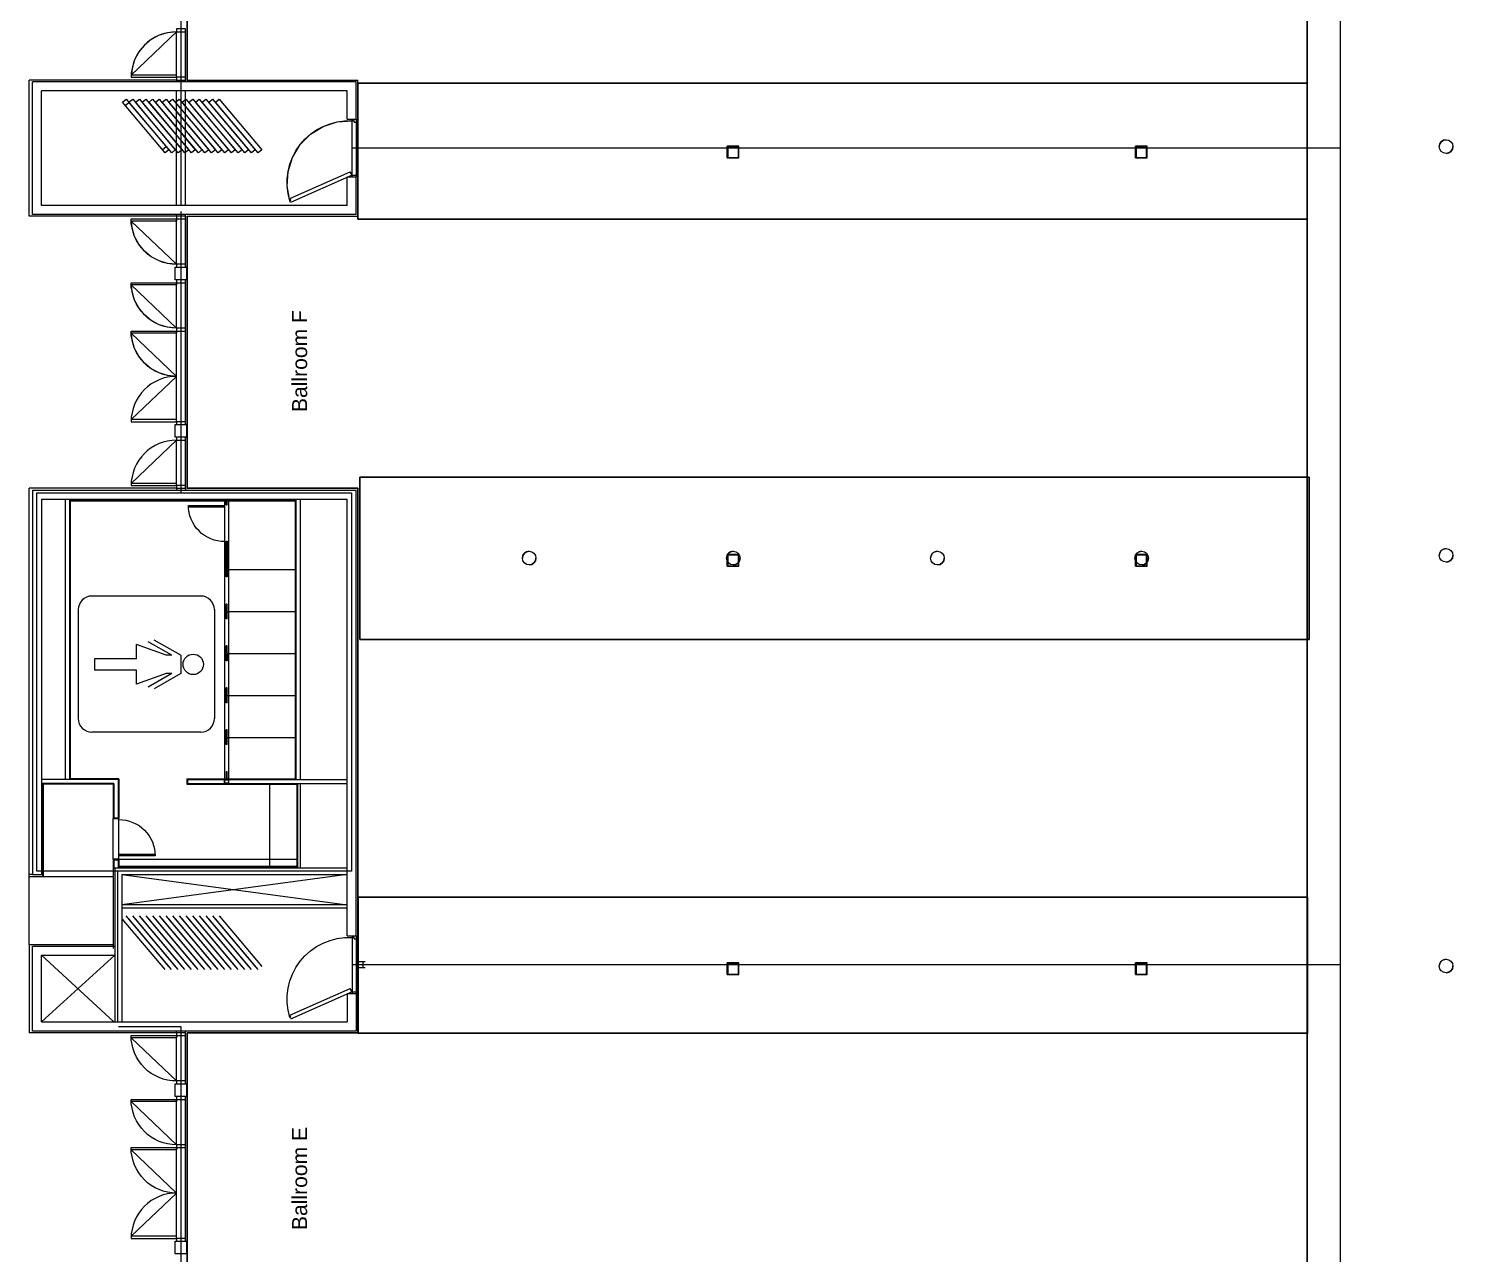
# Model space of a CAD drawing. Header units: inches. Extents: x -3410 to 5259, y -1080 to 3208.
# Drawn here: x -1697 to -418, y 446 to 1526 of the extents above; entities that cross this region are included whole.
import ezdxf

# ---------------------------------------------------------------- set-up
doc = ezdxf.new("R2010")
doc.units = ezdxf.units.IN
doc.header["$LTSCALE"] = 48
doc.header["$MEASUREMENT"] = 0
for name, color, linetype, lineweight in [('Venue-Airwall Closed', 7, 'Continuous', 5), ('Venue-Ceiling-Main', 7, 'Continuous', 5), ('Venue-Floor Pockets', 7, 'Continuous', 5), ('Venue-Rigging Points', 7, 'Continuous', 5), ('Venue-Text-Facility', 7, 'Continuous', 5), ('Venue-Text-Room ID', 5, 'Continuous', 5), ('Venue-Walls and Doors', 7, 'Continuous', 5)]:
    doc.layers.add(name, color=color, linetype=linetype, lineweight=lineweight)
doc.styles.add('Arial', font='Arial')

# ---------------------------------------------------------------- blocks, each defined once
blk = doc.blocks.new('Group-1')
at = {"layer": 'Venue-Floor Pockets', "color": 7, "linetype": 'Continuous', "lineweight": 15, "transparency": 33554687}
for points in [[(5.15, 5.15, 0), (-5.15, 5.15, 0), (-5.15, -5.15, 0), (5.15, -5.15, 0), (5.15, 5.15, 0)], [(-5.15, -5.15, 0), (-5.15, 5.15, 0)], [(4.65, 4.65, 0), (-4.65, 4.65, 0), (-4.65, -4.65, 0), (4.65, -4.65, 0), (4.65, 4.65, 0)]]:
    blk.add_polyline3d(points, dxfattribs=at)
blk = doc.blocks.new('FLRBOX')
at = {"layer": 'Venue-Floor Pockets', "color": 7, "transparency": 33554687}
blk.add_blockref('Group-1', (0, 0), dxfattribs=at)
blk = doc.blocks.new('Group-2-1')
at = {"layer": 'Venue-Walls and Doors', "transparency": 33554687}
for points in [[(-1567.2, 1219.5, 0), (-1571.1, 1219.3, 0), (-1575, 1218.7, 0), (-1578.8, 1217.8, 0), (-1582.5, 1216.5, 0), (-1586, 1214.8, 0), (-1589.4, 1212.8, 0), (-1592.6, 1210.4, 0), (-1595.5, 1207.8, 0), (-1598.1, 1204.9, 0), (-1600.4, 1201.7, 0), (-1602.5, 1198.4, 0), (-1604.1, 1194.8, 0), (-1605.5, 1191.1, 0), (-1606.4, 1187.3, 0), (-1607, 1183.4, 0), (-1607.2, 1179.5, 0), (-1567.2, 1179.5, 0), (-1567.2, 1181.4, 0), (-1607.2, 1181.4, 0), (-1567.2, 1219.5, 0)], [(-1567.2, 1163.3, 0), (-1571.1, 1163.1, 0), (-1575, 1162.5, 0), (-1578.8, 1161.5, 0), (-1582.5, 1160.2, 0), (-1586, 1158.5, 0), (-1589.4, 1156.5, 0), (-1592.6, 1154.2, 0), (-1595.5, 1151.5, 0), (-1598.1, 1148.6, 0), (-1600.4, 1145.5, 0), (-1602.5, 1142.1, 0), (-1604.1, 1138.6, 0), (-1605.5, 1134.9, 0), (-1606.4, 1131, 0), (-1607, 1127.2, 0), (-1607.2, 1123.3, 0), (-1567.2, 1123.3, 0), (-1567.2, 1125.2, 0), (-1607.2, 1125.2, 0), (-1567.2, 1163.3, 0)]]:
    blk.add_polyline3d(points, dxfattribs=at)
blk = doc.blocks.new('WOMEN')
at = {"layer": 'Venue-Text-Room ID'}
for p, q in [((-43.2359, 68.6324), (52.7641, 68.6324)), ((-55.2358, 56.6324), (-55.2358, -39.3676)), ((64.7641, 56.6324), (64.7641, -39.3676)), ((-2.9999, 39), (-16.4641, 15.6794)), ((-3, 38.9999), (13, 38.9999)), ((12.9999, 39), (26.4641, 15.6794)), ((-3, 30.9999), (-15, 10.2153)), ((-3, 26.101), (-12.5, 0)), ((-3, 31), (-3, 26.101)), ((13, 31), (13, 26.101)), ((13, 30.9999), (25, 10.2153)), ((13, 26.101), (22.5, 0)), ((0.0001, 0), (-12.4999, 0)), ((0, 0), (0, -37)), ((9.9999, 0.0001), (9.9999, -36.9999)), ((22.4999, 0), (9.9999, 0)), ((-0.0001, -36.9999), (9.9999, -36.9999)), ((-43.2359, -51.3675), (52.7641, -51.3675))]:
    blk.add_line(p, q, dxfattribs=at)
blk.add_circle((4.9999, 49.9999), 9, dxfattribs=at)
for centre, start, end in [((-43.2358, 56.6324), 90, 180), ((52.7641, 56.6324), 0, 90), ((-43.2358, -39.3675), 180, 270), ((52.7641, -39.3675), 270, 0)]:
    blk.add_arc(centre, 12, start, end, dxfattribs=at)
blk = doc.blocks.new('High rig points')
at = {"layer": 'Venue-Rigging Points', "color": 7, "linetype": 'Continuous', "lineweight": 5, "transparency": 33554687}
blk.add_circle((0, 0), 6, dxfattribs=at)
for start, end in [(0, 90), (180, 270)]:
    blk.add_arc((0, 0), 6, start, end, dxfattribs=at)
blk = doc.blocks.new('Low Hang point')
at = {"layer": 'Venue-Rigging Points', "color": 7, "linetype": 'Continuous', "lineweight": 5, "transparency": 33554687}
blk.add_circle((0, 0), 6, dxfattribs=at)
for start, end in [(0, 90), (180, 270)]:
    blk.add_arc((0, 0), 6, start, end, dxfattribs=at)

msp = doc.modelspace()

# ---------------------------------------------------------------- linework, layer by layer
at = {"layer": 'Venue-Airwall Closed', "color": 7, "linetype": 'Continuous', "lineweight": 5, "transparency": 33554687}
for p, q in [((-540.7, -4.8), (-540.7, 2124.4)), ((-1412.4, 1421.1), (-540.7, 1421.1)), ((-1412.2, 701), (-540.7, 701))]:
    msp.add_line(p, q, dxfattribs=at)
at = {"layer": 'Venue-Airwall Closed', "color": 7, "linetype": 'Continuous', "lineweight": 15, "transparency": 33554687}
for points in [[(-1614.9, 1461.2, 0), (-1611.6, 1463.9, 0)], [(-1577.3, 1416.6, 0), (-1614.9, 1461.2, 0)], [(-1612.5, 1458.4, 0), (-1609.2, 1461.1, 0)], [(-1611.6, 1463.9, 0), (-1574, 1419.3, 0)], [(-1609.1, 1461.2, 0), (-1605.8, 1463.9, 0)], [(-1571.4, 1416.6, 0), (-1609.1, 1461.2, 0)], [(-1605.8, 1463.9, 0), (-1568.2, 1419.3, 0)], [(-1603.2, 1461.2, 0), (-1599.9, 1463.9, 0)], [(-1565.6, 1416.6, 0), (-1603.2, 1461.2, 0)], [(-1599.9, 1463.9, 0), (-1562.3, 1419.3, 0)], [(-1597.3, 1461.2, 0), (-1594.1, 1463.9, 0)], [(-1559.7, 1416.6, 0), (-1597.3, 1461.2, 0)], [(-1594.1, 1463.9, 0), (-1556.4, 1419.3, 0)], [(-1591.4, 1461.2, 0), (-1588.2, 1463.9, 0)], [(-1553.8, 1416.6, 0), (-1591.4, 1461.2, 0)], [(-1588.2, 1463.9, 0), (-1550.6, 1419.3, 0)], [(-1585.6, 1461.2, 0), (-1582.3, 1463.9, 0)], [(-1547.9, 1416.6, 0), (-1585.6, 1461.2, 0)], [(-1582.3, 1463.9, 0), (-1544.7, 1419.3, 0)], [(-1579.7, 1461.2, 0), (-1576.4, 1463.9, 0)], [(-1542.1, 1416.6, 0), (-1579.7, 1461.2, 0)], [(-1576.4, 1463.9, 0), (-1538.8, 1419.3, 0)], [(-1573.8, 1461.2, 0), (-1570.6, 1463.9, 0)], [(-1536.2, 1416.6, 0), (-1573.8, 1461.2, 0)], [(-1570.6, 1463.9, 0), (-1532.9, 1419.3, 0)], [(-1567.9, 1461.2, 0), (-1564.7, 1463.9, 0)], [(-1530.3, 1416.6, 0), (-1567.9, 1461.2, 0)], [(-1564.7, 1463.9, 0), (-1527.1, 1419.3, 0)], [(-1562.1, 1461.2, 0), (-1558.8, 1463.9, 0)], [(-1524.4, 1416.6, 0), (-1562.1, 1461.2, 0)], [(-1558.8, 1463.9, 0), (-1521.2, 1419.3, 0)], [(-1556.2, 1461.2, 0), (-1552.9, 1463.9, 0)], [(-1518.6, 1416.6, 0), (-1556.2, 1461.2, 0)], [(-1552.9, 1463.9, 0), (-1515.3, 1419.3, 0)], [(-1550.3, 1461.2, 0), (-1547.1, 1463.9, 0)], [(-1512.7, 1416.6, 0), (-1550.3, 1461.2, 0)], [(-1547.1, 1463.9, 0), (-1509.4, 1419.3, 0)], [(-1544.4, 1461.2, 0), (-1541.2, 1463.9, 0)], [(-1506.8, 1416.6, 0), (-1544.4, 1461.2, 0)], [(-1541.2, 1463.9, 0), (-1503.6, 1419.3, 0)], [(-1538.6, 1461.2, 0), (-1535.3, 1463.9, 0)], [(-1500.9, 1416.6, 0), (-1538.6, 1461.2, 0)], [(-1535.3, 1463.9, 0), (-1497.7, 1419.3, 0)], [(-1532.7, 1461.2, 0), (-1529.4, 1463.9, 0)], [(-1495.1, 1416.6, 0), (-1532.7, 1461.2, 0)], [(-1529.4, 1463.9, 0), (-1491.8, 1419.3, 0)], [(-1579.6, 1419.4, 0), (-1576.4, 1422.1, 0)], [(-1574, 1419.3, 0), (-1577.3, 1416.6, 0)], [(-1568.2, 1419.3, 0), (-1571.4, 1416.6, 0)], [(-1562.3, 1419.3, 0), (-1565.6, 1416.6, 0)], [(-1556.4, 1419.3, 0), (-1559.7, 1416.6, 0)], [(-1550.6, 1419.3, 0), (-1553.8, 1416.6, 0)], [(-1544.7, 1419.3, 0), (-1547.9, 1416.6, 0)], [(-1538.8, 1419.3, 0), (-1542.1, 1416.6, 0)], [(-1532.9, 1419.3, 0), (-1536.2, 1416.6, 0)], [(-1527.1, 1419.3, 0), (-1530.3, 1416.6, 0)], [(-1521.2, 1419.3, 0), (-1524.4, 1416.6, 0)], [(-1515.3, 1419.3, 0), (-1518.6, 1416.6, 0)], [(-1509.4, 1419.3, 0), (-1512.7, 1416.6, 0)], [(-1503.6, 1419.3, 0), (-1506.8, 1416.6, 0)], [(-1497.7, 1419.3, 0), (-1500.9, 1416.6, 0)], [(-1491.8, 1419.3, 0), (-1495.1, 1416.6, 0)], [(-1611.7, 743.9, 0), (-1574.1, 699.3, 0)], [(-1605.9, 743.9, 0), (-1568.3, 699.3, 0)], [(-1600, 743.9, 0), (-1562.4, 699.3, 0)], [(-1594.1, 743.9, 0), (-1556.5, 699.3, 0)], [(-1588.3, 743.9, 0), (-1550.7, 699.3, 0)], [(-1582.4, 743.9, 0), (-1544.8, 699.3, 0)], [(-1576.5, 743.9, 0), (-1538.9, 699.3, 0)], [(-1570.6, 743.9, 0), (-1533, 699.3, 0)], [(-1564.8, 743.9, 0), (-1527.2, 699.3, 0)], [(-1558.9, 743.9, 0), (-1521.3, 699.3, 0)], [(-1553, 743.9, 0), (-1515.4, 699.3, 0)], [(-1547.1, 743.9, 0), (-1509.5, 699.3, 0)], [(-1541.3, 743.9, 0), (-1503.7, 699.3, 0)], [(-1535.4, 743.9, 0), (-1497.8, 699.3, 0)], [(-1529.5, 743.9, 0), (-1491.9, 699.3, 0)], [(-1577.3, 696.6, 0), (-1615, 741.2, 0)], [(-1571.5, 696.6, 0), (-1609.1, 741.2, 0)], [(-1565.7, 696.6, 0), (-1603.3, 741.2, 0)], [(-1559.8, 696.6, 0), (-1597.4, 741.2, 0)], [(-1553.9, 696.6, 0), (-1591.5, 741.2, 0)], [(-1548, 696.6, 0), (-1585.6, 741.2, 0)], [(-1542.2, 696.6, 0), (-1579.8, 741.2, 0)], [(-1536.3, 696.6, 0), (-1573.9, 741.2, 0)], [(-1530.4, 696.6, 0), (-1568, 741.2, 0)], [(-1524.5, 696.6, 0), (-1562.1, 741.2, 0)], [(-1518.7, 696.6, 0), (-1556.3, 741.2, 0)], [(-1512.8, 696.6, 0), (-1550.4, 741.2, 0)], [(-1506.9, 696.6, 0), (-1544.5, 741.2, 0)], [(-1501, 696.6, 0), (-1538.6, 741.2, 0)], [(-1495.2, 696.6, 0), (-1532.8, 741.2, 0)]]:
    msp.add_polyline3d(points, dxfattribs=at)
at = {"layer": 'Venue-Ceiling-Main', "color": 7, "linetype": 'Continuous', "lineweight": 5, "transparency": 33554687}
for points in [[(-570.3, 2123.3, 337), (-333.3, 2123.3, 337), (-333.3, 0.2, 337), (-570.3, 0.2, 337)], [(-570.3, 2123.3, 336), (-333.3, 2123.3, 336), (-333.3, 0.2, 336), (-570.3, 0.2, 336)], [(-570.3, 0.2, 336), (-570.3, 0.2, 337), (-570.3, 2123.3, 337), (-570.3, 2123.3, 336)], [(-1407.3, 1478.1, 337), (-570.3, 1478.1, 337), (-570.3, 1358.1, 337), (-1407.3, 1358.1, 337)], [(-1407.3, 1478.1, 336), (-570.3, 1478.1, 336), (-570.3, 1358.1, 336), (-1407.3, 1358.1, 336)], [(-1407.3, 1358.1, 336), (-1407.3, 1358.1, 337), (-1407.3, 1478.1, 337), (-1407.3, 1478.1, 336)], [(-1407.3, 1478.1, 336), (-1407.3, 1478.1, 337), (-570.3, 1478.1, 337), (-570.3, 1478.1, 336)], [(-570.3, 1478.1, 336), (-570.3, 1478.1, 337), (-570.3, 1358.1, 337), (-570.3, 1358.1, 336)], [(-570.3, 1358.1, 336), (-570.3, 1358.1, 337), (-1407.3, 1358.1, 337), (-1407.3, 1358.1, 336)], [(-1405.4, 1130.5, 421), (-568.4, 1130.5, 421), (-568.4, 987.5, 421), (-1405.4, 987.5, 421)], [(-1405.4, 1130.5, 420), (-568.4, 1130.5, 420), (-568.4, 987.5, 420), (-1405.4, 987.5, 420)], [(-1405.4, 987.5, 420), (-1405.4, 987.5, 421), (-1405.4, 1130.5, 421), (-1405.4, 1130.5, 420)], [(-1405.4, 1130.5, 420), (-1405.4, 1130.5, 421), (-568.4, 1130.5, 421), (-568.4, 1130.5, 420)], [(-568.4, 1130.5, 420), (-568.4, 1130.5, 421), (-568.4, 987.5, 421), (-568.4, 987.5, 420)], [(-568.4, 987.5, 420), (-568.4, 987.5, 421), (-1405.4, 987.5, 421), (-1405.4, 987.5, 420)], [(-1407, 760.4, 337), (-570, 760.4, 337), (-570, 640.4, 337), (-1407, 640.4, 337)], [(-1407, 760.4, 336), (-570, 760.4, 336), (-570, 640.4, 336), (-1407, 640.4, 336)], [(-1407, 640.4, 336), (-1407, 640.4, 337), (-1407, 760.4, 337), (-1407, 760.4, 336)], [(-1407, 760.4, 336), (-1407, 760.4, 337), (-570, 760.4, 337), (-570, 760.4, 336)], [(-570, 760.4, 336), (-570, 760.4, 337), (-570, 640.4, 337), (-570, 640.4, 336)], [(-570, 640.4, 336), (-570, 640.4, 337), (-1407, 640.4, 337), (-1407, 640.4, 336)]]:
    msp.add_3dface(points, dxfattribs=at)
at = {"layer": 'Venue-Walls and Doors', "transparency": 33554687}
for p, q in [((-1567.2, 1262), (-1567.2, 1302)), ((-1559.2, 1262), (-1559.2, 1302)), ((-1567.2, 1179.5), (-1567.2, 1259.5)), ((-1559.2, 1179.5), (-1559.2, 1259.5))]:
    msp.add_line(p, q, dxfattribs=at)
for points in [[(-1691.2, 2155.8, 0), (-1691.2, 1863.3, 0), (-1618.2, 1863.3, 0), (-1618.2, 1794.3, 0), (-1690.2, 1794.3, 0), (-1690.2, 1726.3, 0), (-1563.2, 1726.3, 0), (-1563.2, 1370.2, 0)], [(-1567.2, 1523.3, 0), (-1575, 1522.5, 0), (-1582.5, 1520.2, 0), (-1589.4, 1516.5, 0), (-1595.5, 1511.5, 0), (-1600.4, 1505.5, 0), (-1604.1, 1498.6, 0), (-1606.4, 1491, 0), (-1607.2, 1483.3, 0), (-1567.2, 1483.3, 0), (-1567.2, 1485.2, 0), (-1607.2, 1485.2, 0)], [(-1567.2, 1523.3, 0), (-1571.1, 1523.1, 0), (-1575, 1522.5, 0), (-1578.8, 1521.5, 0), (-1582.5, 1520.2, 0), (-1586, 1518.5, 0), (-1589.4, 1516.5, 0), (-1592.6, 1514.2, 0), (-1595.5, 1511.5, 0), (-1598.1, 1508.6, 0), (-1600.4, 1505.5, 0), (-1602.5, 1502.1, 0), (-1604.1, 1498.6, 0), (-1605.5, 1494.9, 0), (-1606.4, 1491, 0), (-1607, 1487.2, 0), (-1607.2, 1483.3, 0), (-1567.2, 1483.3, 0), (-1567.2, 1485.2, 0), (-1607.2, 1485.2, 0), (-1567.2, 1523.3, 0)], [(-1567.2, 1525.8, 0), (-1567.2, 1523.3, 0)], [(-1559.2, 1525.8, 0), (-1567.2, 1525.8, 0)], [(-1567.2, 1483.3, 0), (-1567.2, 1523.3, 0)], [(-1567.2, 1523.3, 0), (-1559.2, 1523.3, 0)], [(-1559.2, 1523.3, 0), (-1559.2, 1525.8, 0)], [(-1559.2, 1483.3, 0), (-1559.2, 1523.3, 0)], [(-1697.2, 1360.7, 0), (-1697.2, 1480.7, 0)], [(-1567.2, 1480.7, 0), (-1697.2, 1480.7, 0)], [(-1408.8, 1479.2, 0), (-1694.2, 1479.2, 0)], [(-1694.2, 1362.2, 0), (-1694.2, 1479.2, 0)], [(-1567.2, 1483.3, 0), (-1567.2, 1480.8, 0)], [(-1559.2, 1483.3, 0), (-1567.2, 1483.3, 0)], [(-1567.2, 1480.8, 0), (-1567.2, 1479.2, 0)], [(-1567.2, 1480.8, 0), (-1559.2, 1480.8, 0)], [(-1559.2, 1480.8, 0), (-1559.2, 1483.3, 0)], [(-1559.2, 1480.8, 0), (-1559.2, 1479.2, 0)], [(-1557.7, 1480.7, 0), (-1407.3, 1480.7, 0)], [(-1408.8, 1446.3, 0), (-1408.8, 1479.2, 0)], [(-1407.3, 1360.7, 0), (-1407.3, 1480.7, 0)], [(-1416.8, 1471.2, 0), (-1686.2, 1471.2, 0)], [(-1686.2, 1370.2, 0), (-1686.2, 1471.2, 0)], [(-1567.2, 1370.2, 0), (-1567.2, 1471.2, 0)], [(-1559.2, 1370.2, 0), (-1559.2, 1471.2, 0)], [(-1416.8, 1446.3, 0), (-1416.8, 1471.2, 0)], [(-1416.8, 1446.3, 0), (-1408.8, 1446.3, 0)], [(-1412.3, 1395.3, 0), (-1412.3, 1446.3, 0)], [(-1408.8, 1446.3, 0), (-1408.8, 1395.3, 0)], [(-1467.3, 1374.2, 0), (-1469.6, 1387.1, 0), (-1468.8, 1400.1, 0), (-1464.9, 1412.6, 0), (-1458.2, 1423.8, 0), (-1449, 1433, 0), (-1437.8, 1439.9, 0), (-1425.4, 1443.8, 0), (-1412.4, 1444.8, 0)], [(-1453.9, 1428.7, 0), (-1449, 1433, 0)], [(-1449, 1433, 0), (-1443.6, 1436.8, 0)], [(-1443.6, 1436.8, 0), (-1437.8, 1439.9, 0)], [(-1437.8, 1439.9, 0), (-1431.7, 1442.2, 0)], [(-1431.7, 1442.2, 0), (-1425.4, 1443.8, 0)], [(-1425.4, 1443.8, 0), (-1418.9, 1444.7, 0)], [(-1418.9, 1444.7, 0), (-1412.4, 1444.8, 0)], [(-1410.6, 1444.8, 0), (-1412.3, 1444.8, 0)], [(-1410.6, 1443.5, 0), (-1410.6, 1444.8, 0)], [(-1410.6, 1443.5, 0), (-1408.8, 1443.5, 0)], [(-1461.9, 1418.4, 0), (-1458.2, 1423.8, 0)], [(-1458.2, 1423.8, 0), (-1453.9, 1428.7, 0)], [(-1467.2, 1406.5, 0), (-1464.9, 1412.6, 0)], [(-1464.9, 1412.6, 0), (-1461.9, 1418.4, 0)], [(-1469.6, 1393.6, 0), (-1468.8, 1400.1, 0)], [(-1468.8, 1400.1, 0), (-1467.2, 1406.5, 0)], [(-1467.1, 1376.4, 0), (-1414.1, 1399.8, 0)], [(-1412.3, 1396.8, 0), (-1466.5, 1372.8, 0)], [(-1416.8, 1370.2, 0), (-1416.8, 1395.3, 0)], [(-1416.8, 1395.3, 0), (-1408.8, 1395.3, 0)], [(-1412.3, 1396.8, 0), (-1414.1, 1399.8, 0)], [(-1412.3, 1396.8, 0), (-1408.8, 1396.8, 0)], [(-1408.8, 1362.2, 0), (-1408.8, 1395.3, 0)], [(-1469.6, 1387.1, 0), (-1469.6, 1393.6, 0)], [(-1468.8, 1380.6, 0), (-1469.6, 1387.1, 0)], [(-1416.8, 1370.2, 0), (-1686.2, 1370.2, 0)], [(-1467.3, 1374.2, 0), (-1468.8, 1380.6, 0)], [(-1467.3, 1374.3, 0), (-1466.3, 1374.9, 0)], [(-1466.5, 1372.8, 0), (-1467.3, 1374.3, 0)], [(-1466.3, 1374.9, 0), (-1467.1, 1376.4, 0)], [(-1567.2, 1360.7, 0), (-1697.2, 1360.7, 0)], [(-1408.8, 1362.2, 0), (-1694.2, 1362.2, 0)], [(-1563.2, 1364.8, 0), (-1563.2, 1116.8, 0), (-1412.8, 1116.8, 0), (-1412.8, 783.2, 0), (-1619.2, 783.2, 0), (-1619.2, 650.3, 0)], [(-1567.2, 1318.3, 0), (-1575, 1319, 0), (-1582.5, 1321.3, 0), (-1589.4, 1325, 0), (-1595.5, 1330, 0), (-1600.4, 1336, 0), (-1604.1, 1342.9, 0), (-1606.4, 1350.5, 0), (-1607.2, 1358.3, 0), (-1567.2, 1358.3, 0), (-1567.2, 1356.3, 0), (-1607.2, 1356.3, 0)], [(-1567.2, 1318.3, 0), (-1571.1, 1318.4, 0), (-1575, 1319, 0), (-1578.8, 1320, 0), (-1582.5, 1321.3, 0), (-1586, 1323, 0), (-1589.4, 1325, 0), (-1592.6, 1327.3, 0), (-1595.5, 1330, 0), (-1598.1, 1332.9, 0), (-1600.4, 1336, 0), (-1602.5, 1339.4, 0), (-1604.1, 1342.9, 0), (-1605.5, 1346.6, 0), (-1606.4, 1350.5, 0), (-1607, 1354.3, 0), (-1607.2, 1358.3, 0), (-1567.2, 1358.3, 0), (-1567.2, 1356.3, 0), (-1607.2, 1356.3, 0), (-1567.2, 1318.3, 0)], [(-1567.2, 1360.7, 0), (-1567.2, 1362.2, 0)], [(-1567.2, 1360.8, 0), (-1567.2, 1358.3, 0)], [(-1559.2, 1360.8, 0), (-1567.2, 1360.8, 0)], [(-1567.2, 1318.3, 0), (-1567.2, 1358.3, 0)], [(-1567.2, 1358.3, 0), (-1559.2, 1358.3, 0)], [(-1559.2, 1360.7, 0), (-1559.2, 1362.2, 0)], [(-1559.2, 1358.3, 0), (-1559.2, 1360.8, 0)], [(-1559.2, 1318.3, 0), (-1559.2, 1358.3, 0)], [(-1557.7, 1360.7, 0), (-1407.3, 1360.7, 0)], [(-1567.2, 1318.3, 0), (-1567.2, 1315.8, 0)], [(-1559.2, 1318.3, 0), (-1567.2, 1318.3, 0)], [(-1559.2, 1315.8, 0), (-1559.2, 1318.3, 0)], [(-1568.2, 1304.5, 0), (-1568.2, 1315.8, 0)], [(-1568.2, 1315.8, 0), (-1558.2, 1315.8, 0)], [(-1567.2, 1315.8, 0), (-1559.2, 1315.8, 0)], [(-1558.2, 1315.8, 0), (-1558.2, 1304.5, 0)], [(-1567.2, 1262, 0), (-1571.1, 1262.2, 0), (-1575, 1262.8, 0), (-1578.8, 1263.7, 0), (-1582.5, 1265, 0), (-1586, 1266.7, 0), (-1589.4, 1268.7, 0), (-1592.6, 1271.1, 0), (-1595.5, 1273.7, 0), (-1598.1, 1276.6, 0), (-1600.4, 1279.8, 0), (-1602.5, 1283.2, 0), (-1604.1, 1286.7, 0), (-1605.5, 1290.4, 0), (-1606.4, 1294.2, 0), (-1607, 1298.1, 0), (-1607.2, 1302, 0), (-1567.2, 1302, 0), (-1567.2, 1300.1, 0), (-1607.2, 1300.1, 0), (-1567.2, 1262, 0)], [(-1567.2, 1262, 0), (-1575, 1262.8, 0), (-1582.5, 1265, 0), (-1589.4, 1268.7, 0), (-1595.5, 1273.7, 0), (-1600.4, 1279.8, 0), (-1604.1, 1286.7, 0), (-1606.4, 1294.2, 0), (-1607.2, 1302, 0), (-1567.2, 1302, 0), (-1567.2, 1300.1, 0), (-1607.2, 1300.1, 0)], [(-1558.2, 1304.5, 0), (-1568.2, 1304.5, 0)], [(-1567.2, 1304.5, 0), (-1567.2, 1302, 0)], [(-1559.2, 1304.5, 0), (-1567.2, 1304.5, 0)], [(-1567.2, 1302, 0), (-1559.2, 1302, 0)], [(-1559.2, 1302, 0), (-1559.2, 1304.5, 0)], [(-1567.2, 1219.5, 0), (-1571.1, 1219.7, 0), (-1575, 1220.3, 0), (-1578.8, 1221.2, 0), (-1582.5, 1222.5, 0), (-1586, 1224.2, 0), (-1589.4, 1226.2, 0), (-1592.6, 1228.6, 0), (-1595.5, 1231.2, 0), (-1598.1, 1234.1, 0), (-1600.4, 1237.3, 0), (-1602.5, 1240.7, 0), (-1604.1, 1244.2, 0), (-1605.5, 1247.9, 0), (-1606.4, 1251.7, 0), (-1607, 1255.6, 0), (-1607.2, 1259.5, 0), (-1567.2, 1259.5, 0), (-1567.2, 1257.6, 0), (-1607.2, 1257.6, 0), (-1567.2, 1219.5, 0)], [(-1567.2, 1219.5, 0), (-1575, 1220.3, 0), (-1582.5, 1222.5, 0), (-1589.4, 1226.2, 0), (-1595.5, 1231.2, 0), (-1600.4, 1237.3, 0), (-1604.1, 1244.2, 0), (-1606.4, 1251.7, 0), (-1607.2, 1259.5, 0), (-1567.2, 1259.5, 0), (-1567.2, 1257.6, 0), (-1607.2, 1257.6, 0)], [(-1567.2, 1123.3, 0), (-1567.2, 1163.3, 0)], [(-1559.2, 1123.3, 0), (-1559.2, 1163.3, 0)], [(-1697.2, 778.7, 0), (-1697.2, 1120.8, 0)], [(-1567.2, 1120.8, 0), (-1697.2, 1120.8, 0)], [(-1694.2, 1119.3, 0), (-1408.8, 1119.3, 0)], [(-1694.2, 1119.3, 0), (-1694.2, 780.2, 0)], [(-1567.2, 1120.8, 0), (-1567.2, 1119.3, 0)], [(-1559.2, 1120.8, 0), (-1559.2, 1119.3, 0)], [(-1408.8, 726.3, 0), (-1408.8, 1119.3, 0)], [(-1686.2, 1111.3, 0), (-1416.8, 1111.3, 0)], [(-1686.2, 1111.3, 0), (-1686.2, 780.2, 0)], [(-1665.2, 1111.3, 0), (-1665.2, 864.1, 0)], [(-1661.6, 1111.3, 0), (-1661.6, 864.1, 0)], [(-1661.6, 1110.4, 0), (-1461.8, 1110.4, 0)], [(-1661, 1109.8, 0), (-1661, 864.8, 0)], [(-1661, 1109.8, 0), (-1462.5, 1109.8, 0)], [(-1658.2, 1111.3, 0), (-1448.4, 1111.3, 0)], [(-1524.7, 1073.8, 0), (-1527.8, 1073.9, 0), (-1530.9, 1074.4, 0), (-1534, 1075.2, 0), (-1536.9, 1076.2, 0), (-1539.8, 1077.6, 0), (-1542.5, 1079.2, 0), (-1545, 1081, 0), (-1547.3, 1083.2, 0), (-1549.4, 1085.5, 0), (-1551.3, 1088, 0), (-1552.9, 1090.7, 0), (-1554.2, 1093.5, 0), (-1555.3, 1096.5, 0), (-1556.1, 1099.5, 0), (-1556.5, 1102.6, 0), (-1556.7, 1105.8, 0), (-1524.7, 1105.8, 0), (-1524.7, 1104.2, 0), (-1556.7, 1104.2, 0)], [(-1524.7, 1073.8, 0), (-1527.8, 1073.9, 0), (-1530.9, 1074.4, 0), (-1534, 1075.2, 0), (-1536.9, 1076.2, 0), (-1539.8, 1077.6, 0), (-1542.5, 1079.2, 0), (-1545, 1081, 0), (-1547.3, 1083.2, 0), (-1549.4, 1085.5, 0), (-1551.3, 1088, 0), (-1552.9, 1090.7, 0), (-1554.2, 1093.5, 0), (-1555.3, 1096.5, 0), (-1556.1, 1099.5, 0), (-1556.5, 1102.6, 0), (-1556.7, 1105.8, 0), (-1524.7, 1105.8, 0), (-1524.7, 1104.2, 0), (-1556.7, 1104.2, 0)], [(-1524.8, 1111.3, 0), (-1524.8, 860.5, 0)], [(-1523.5, 1106.3, 0), (-1523.5, 1109.8, 0)], [(-1523.5, 1106.3, 0), (-1523.5, 1109.8, 0)], [(-1523.5, 1106.3, 0), (-1522.5, 1106.3, 0)], [(-1523.5, 1106.3, 0), (-1522.5, 1106.3, 0)], [(-1522.5, 1106.3, 0), (-1522.5, 1109.8, 0)], [(-1522.5, 1106.3, 0), (-1522.5, 1109.8, 0)], [(-1521.3, 1111.3, 0), (-1521.3, 860.5, 0)], [(-1462.5, 1109.8, 0), (-1462.5, 864.8, 0)], [(-1461.8, 1111.3, 0), (-1461.8, 864.1, 0)], [(-1458.2, 1111.3, 0), (-1458.2, 864.1, 0)], [(-1416.8, 726.3, 0), (-1416.8, 1111.3, 0)], [(-1523.5, 1074.3, 0), (-1522.5, 1074.3, 0)], [(-1523.5, 1042.8, 0), (-1523.5, 1074.3, 0)], [(-1522.5, 1074.3, 0), (-1522.5, 1042.8, 0)], [(-1522.5, 1042.8, 0), (-1523.5, 1042.8, 0)], [(-1462.5, 1048.8, 0), (-1522.5, 1048.8, 0)], [(-1523.5, 1005.8, 0), (-1523.5, 1018.8, 0)], [(-1522.5, 1018.8, 0), (-1523.5, 1018.8, 0)], [(-1522.5, 1005.8, 0), (-1522.5, 1018.8, 0)], [(-1462.5, 1011.8, 0), (-1522.5, 1011.8, 0)], [(-1522.4, 1005.8, 0), (-1523.5, 1005.8, 0)], [(-1522.4, 1005.8, 0), (-1523.4, 1005.8, 0)], [(-1523.4, 968.8, 0), (-1523.4, 981.8, 0)], [(-1522.4, 981.8, 0), (-1523.4, 981.8, 0)], [(-1522.4, 975.8, 0), (-1522.4, 981.8, 0)], [(-1462.4, 974.8, 0), (-1522.4, 974.8, 0)], [(-1522.4, 974.8, 0), (-1522.4, 968.8, 0)], [(-1522.4, 968.8, 0), (-1523.4, 968.8, 0)], [(-1523.4, 931.8, 0), (-1523.4, 944.8, 0)], [(-1522.4, 944.8, 0), (-1523.4, 944.8, 0)], [(-1522.4, 931.8, 0), (-1522.4, 944.8, 0)], [(-1462.5, 937.8, 0), (-1522.4, 937.8, 0)], [(-1522.4, 931.8, 0), (-1523.4, 931.8, 0)], [(-1523.4, 894.8, 0), (-1523.4, 907.8, 0)], [(-1522.4, 907.8, 0), (-1523.4, 907.8, 0)], [(-1522.4, 894.8, 0), (-1522.4, 907.8, 0)], [(-1462.5, 900.8, 0), (-1522.4, 900.8, 0)], [(-1522.4, 894.8, 0), (-1523.4, 894.8, 0)], [(-1522.4, 870.8, 0), (-1523.4, 870.8, 0)], [(-1523.4, 870.8, 0), (-1523.4, 864.8, 0)], [(-1522.4, 864.8, 0), (-1522.4, 870.8, 0)], [(-1618.6, 864.1, 0), (-1686.2, 864.1, 0)], [(-1622.3, 860.5, 0), (-1686.2, 860.5, 0)], [(-1685.3, 860.5, 0), (-1685.3, 778.7, 0)], [(-1622.9, 859.9, 0), (-1684.7, 859.9, 0)], [(-1684.7, 859.9, 0), (-1684.7, 778.7, 0)], [(-1618, 864.8, 0), (-1661, 864.8, 0)], [(-1622.9, 859.9, 0), (-1622.9, 829.7, 0)], [(-1622.3, 860.5, 0), (-1622.3, 830.4, 0)], [(-1618.6, 864.1, 0), (-1618.6, 830.4, 0)], [(-1618, 864.8, 0), (-1618, 829.7, 0)], [(-1558, 864.8, 0), (-1558, 859.9, 0)], [(-1558, 864.8, 0), (-1462.5, 864.8, 0)], [(-1558, 859.9, 0), (-1461.1, 859.9, 0)], [(-1557.4, 864.1, 0), (-1416.8, 864.1, 0)], [(-1557.4, 864.1, 0), (-1557.4, 860.5, 0)], [(-1557.4, 860.5, 0), (-1416.8, 860.5, 0)], [(-1524.2, 860.6, 0), (-1524.2, 860.6, 0), (-1524.3, 860.6, 0), (-1524.3, 860.6, 0), (-1524.4, 860.6, 0), (-1524.4, 860.7, 0), (-1524.4, 860.7, 0), (-1524.5, 860.7, 0), (-1524.5, 860.8, 0), (-1524.6, 860.8, 0), (-1524.6, 860.8, 0), (-1524.6, 860.9, 0), (-1524.6, 860.9, 0), (-1524.6, 861, 0), (-1524.7, 861, 0), (-1524.7, 861.1, 0), (-1524.7, 861.1, 0), (-1524.7, 863.6, 0), (-1524.7, 863.7, 0), (-1524.7, 863.7, 0), (-1524.6, 863.8, 0), (-1524.6, 863.8, 0), (-1524.6, 863.8, 0), (-1524.6, 863.9, 0), (-1524.6, 863.9, 0), (-1524.5, 864, 0), (-1524.5, 864, 0), (-1524.4, 864, 0), (-1524.4, 864.1, 0), (-1524.4, 864.1, 0), (-1524.3, 864.1, 0), (-1524.3, 864.1, 0), (-1524.2, 864.1, 0), (-1524.2, 864.1, 0), (-1521.7, 864.1, 0), (-1521.6, 864.1, 0), (-1521.6, 864.1, 0), (-1521.5, 864.1, 0), (-1521.5, 864.1, 0), (-1521.4, 864.1, 0), (-1521.4, 864, 0), (-1521.3, 864, 0), (-1521.3, 864, 0), (-1521.3, 863.9, 0), (-1521.3, 863.9, 0), (-1521.2, 863.8, 0), (-1521.2, 863.8, 0), (-1521.2, 863.8, 0), (-1521.2, 863.7, 0), (-1521.2, 863.7, 0), (-1521.2, 863.6, 0), (-1521.2, 861.1, 0), (-1521.2, 861.1, 0), (-1521.2, 861, 0), (-1521.2, 861, 0), (-1521.2, 860.9, 0), (-1521.2, 860.9, 0), (-1521.3, 860.8, 0), (-1521.3, 860.8, 0), (-1521.3, 860.8, 0), (-1521.3, 860.7, 0), (-1521.4, 860.7, 0), (-1521.4, 860.7, 0), (-1521.5, 860.6, 0), (-1521.5, 860.6, 0), (-1521.6, 860.6, 0), (-1521.6, 860.6, 0), (-1521.7, 860.6, 0), (-1524.2, 860.6, 0), (-1524.2, 860.6, 0)], [(-1524.2, 860.6, 0), (-1524.2, 860.6, 0), (-1524.3, 860.6, 0), (-1524.3, 860.6, 0), (-1524.4, 860.6, 0), (-1524.4, 860.7, 0), (-1524.4, 860.7, 0), (-1524.5, 860.7, 0), (-1524.5, 860.8, 0), (-1524.6, 860.8, 0), (-1524.6, 860.8, 0), (-1524.6, 860.9, 0), (-1524.6, 860.9, 0), (-1524.6, 861, 0), (-1524.7, 861, 0), (-1524.7, 861.1, 0), (-1524.7, 861.1, 0), (-1524.7, 863.6, 0), (-1524.7, 863.7, 0), (-1524.7, 863.7, 0), (-1524.6, 863.8, 0), (-1524.6, 863.8, 0), (-1524.6, 863.8, 0), (-1524.6, 863.9, 0), (-1524.6, 863.9, 0), (-1524.5, 864, 0), (-1524.5, 864, 0), (-1524.4, 864, 0), (-1524.4, 864.1, 0), (-1524.4, 864.1, 0), (-1524.3, 864.1, 0), (-1524.3, 864.1, 0), (-1524.2, 864.1, 0), (-1524.2, 864.1, 0), (-1521.7, 864.1, 0), (-1521.6, 864.1, 0), (-1521.6, 864.1, 0), (-1521.5, 864.1, 0), (-1521.5, 864.1, 0), (-1521.4, 864.1, 0), (-1521.4, 864, 0), (-1521.3, 864, 0), (-1521.3, 864, 0), (-1521.3, 863.9, 0), (-1521.3, 863.9, 0), (-1521.2, 863.8, 0), (-1521.2, 863.8, 0), (-1521.2, 863.8, 0), (-1521.2, 863.7, 0), (-1521.2, 863.7, 0), (-1521.2, 863.6, 0), (-1521.2, 861.1, 0), (-1521.2, 861.1, 0), (-1521.2, 861, 0), (-1521.2, 861, 0), (-1521.2, 860.9, 0), (-1521.2, 860.9, 0), (-1521.3, 860.8, 0), (-1521.3, 860.8, 0), (-1521.3, 860.8, 0), (-1521.3, 860.7, 0), (-1521.4, 860.7, 0), (-1521.4, 860.7, 0), (-1521.5, 860.6, 0), (-1521.5, 860.6, 0), (-1521.6, 860.6, 0), (-1521.6, 860.6, 0), (-1521.7, 860.6, 0), (-1524.2, 860.6, 0), (-1524.2, 860.6, 0)], [(-1524.2, 860.9, 0), (-1524.2, 860.9, 0), (-1524.2, 860.9, 0), (-1524.2, 860.9, 0), (-1524.3, 860.9, 0), (-1524.3, 860.9, 0), (-1524.3, 860.9, 0), (-1524.3, 860.9, 0), (-1524.3, 860.9, 0), (-1524.4, 861, 0), (-1524.4, 861, 0), (-1524.4, 861, 0), (-1524.4, 861, 0), (-1524.4, 861, 0), (-1524.4, 861.1, 0), (-1524.4, 861.1, 0), (-1524.4, 861.1, 0), (-1524.4, 863.6, 0), (-1524.4, 863.6, 0), (-1524.4, 863.7, 0), (-1524.4, 863.7, 0), (-1524.4, 863.7, 0), (-1524.4, 863.7, 0), (-1524.4, 863.7, 0), (-1524.4, 863.8, 0), (-1524.3, 863.8, 0), (-1524.3, 863.8, 0), (-1524.3, 863.8, 0), (-1524.3, 863.8, 0), (-1524.3, 863.8, 0), (-1524.2, 863.8, 0), (-1524.2, 863.9, 0), (-1524.2, 863.9, 0), (-1524.2, 863.9, 0), (-1521.7, 863.9, 0), (-1521.6, 863.9, 0), (-1521.6, 863.9, 0), (-1521.6, 863.8, 0), (-1521.6, 863.8, 0), (-1521.5, 863.8, 0), (-1521.5, 863.8, 0), (-1521.5, 863.8, 0), (-1521.5, 863.8, 0), (-1521.5, 863.8, 0), (-1521.5, 863.7, 0), (-1521.4, 863.7, 0), (-1521.4, 863.7, 0), (-1521.4, 863.7, 0), (-1521.4, 863.7, 0), (-1521.4, 863.6, 0), (-1521.4, 863.6, 0), (-1521.4, 861.1, 0), (-1521.4, 861.1, 0), (-1521.4, 861.1, 0), (-1521.4, 861, 0), (-1521.4, 861, 0), (-1521.4, 861, 0), (-1521.5, 861, 0), (-1521.5, 861, 0), (-1521.5, 860.9, 0), (-1521.5, 860.9, 0), (-1521.5, 860.9, 0), (-1521.5, 860.9, 0), (-1521.6, 860.9, 0), (-1521.6, 860.9, 0), (-1521.6, 860.9, 0), (-1521.6, 860.9, 0), (-1521.7, 860.9, 0), (-1524.2, 860.9, 0), (-1524.2, 860.9, 0)], [(-1524.2, 860.9, 0), (-1524.2, 860.9, 0), (-1524.2, 860.9, 0), (-1524.2, 860.9, 0), (-1524.3, 860.9, 0), (-1524.3, 860.9, 0), (-1524.3, 860.9, 0), (-1524.3, 860.9, 0), (-1524.3, 860.9, 0), (-1524.4, 861, 0), (-1524.4, 861, 0), (-1524.4, 861, 0), (-1524.4, 861, 0), (-1524.4, 861, 0), (-1524.4, 861.1, 0), (-1524.4, 861.1, 0), (-1524.4, 861.1, 0), (-1524.4, 863.6, 0), (-1524.4, 863.6, 0), (-1524.4, 863.7, 0), (-1524.4, 863.7, 0), (-1524.4, 863.7, 0), (-1524.4, 863.7, 0), (-1524.4, 863.7, 0), (-1524.4, 863.8, 0), (-1524.3, 863.8, 0), (-1524.3, 863.8, 0), (-1524.3, 863.8, 0), (-1524.3, 863.8, 0), (-1524.3, 863.8, 0), (-1524.2, 863.8, 0), (-1524.2, 863.9, 0), (-1524.2, 863.9, 0), (-1524.2, 863.9, 0), (-1521.7, 863.9, 0), (-1521.6, 863.9, 0), (-1521.6, 863.9, 0), (-1521.6, 863.8, 0), (-1521.6, 863.8, 0), (-1521.5, 863.8, 0), (-1521.5, 863.8, 0), (-1521.5, 863.8, 0), (-1521.5, 863.8, 0), (-1521.5, 863.8, 0), (-1521.5, 863.7, 0), (-1521.4, 863.7, 0), (-1521.4, 863.7, 0), (-1521.4, 863.7, 0), (-1521.4, 863.7, 0), (-1521.4, 863.6, 0), (-1521.4, 863.6, 0), (-1521.4, 861.1, 0), (-1521.4, 861.1, 0), (-1521.4, 861.1, 0), (-1521.4, 861, 0), (-1521.4, 861, 0), (-1521.4, 861, 0), (-1521.5, 861, 0), (-1521.5, 861, 0), (-1521.5, 860.9, 0), (-1521.5, 860.9, 0), (-1521.5, 860.9, 0), (-1521.5, 860.9, 0), (-1521.6, 860.9, 0), (-1521.6, 860.9, 0), (-1521.6, 860.9, 0), (-1521.6, 860.9, 0), (-1521.7, 860.9, 0), (-1524.2, 860.9, 0), (-1524.2, 860.9, 0)], [(-1485.1, 860.3, 0), (-1485.1, 787.7, 0)], [(-1461.1, 859.9, 0), (-1461.1, 787.7, 0)], [(-1460.5, 860.5, 0), (-1460.5, 786.2, 0)], [(-1458.2, 860.5, 0), (-1458.2, 786.2, 0)], [(-1622.9, 829.7, 0), (-1618, 829.7, 0)], [(-1622.9, 793.7, 0), (-1622.9, 829.7, 0)], [(-1622.3, 830.4, 0), (-1618.6, 830.4, 0)], [(-1618, 793.7, 0), (-1618, 829.7, 0)], [(-1618, 828.7, 0), (-1614.9, 828.6, 0), (-1611.8, 828.1, 0), (-1608.7, 827.4, 0), (-1605.8, 826.3, 0), (-1602.9, 825, 0), (-1600.2, 823.4, 0), (-1597.7, 821.5, 0), (-1595.4, 819.4, 0), (-1593.3, 817, 0), (-1591.4, 814.5, 0), (-1589.8, 811.8, 0), (-1588.4, 809, 0), (-1587.4, 806, 0), (-1586.6, 803, 0), (-1586.2, 799.9, 0), (-1586, 796.7, 0), (-1618, 796.7, 0), (-1618, 798.3, 0), (-1586, 798.3, 0)], [(-1618, 793.7, 0), (-1622.9, 793.7, 0)], [(-1622.9, 793.7, 0), (-1622.9, 715.1, 0)], [(-1618.6, 793.7, 0), (-1461.1, 793.7, 0)], [(-1618, 793.7, 0), (-1618, 787.7, 0)], [(-1622.3, 793.1, 0), (-1622.3, 786.2, 0)], [(-1618.6, 793.1, 0), (-1622.3, 793.1, 0)], [(-1622.3, 786.2, 0), (-1416.8, 786.2, 0)], [(-1621.4, 786.2, 0), (-1621.4, 650.3, 0)], [(-1618.6, 793.1, 0), (-1618.6, 786.2, 0)], [(-1618.6, 787.7, 0), (-1461.1, 787.7, 0)], [(-1618.6, 787.1, 0), (-1460.5, 787.1, 0)], [(-1694.2, 780.2, 0), (-1697.2, 780.2, 0)], [(-1697.2, 718.7, 0), (-1697.2, 780.2, 0)], [(-1697.2, 778.7, 0), (-1622.9, 778.7, 0)], [(-1694.2, 780.2, 0), (-1686.2, 780.2, 0)], [(-1622.9, 778.7, 0), (-1622.9, 718.7, 0)], [(-1615.4, 780.2, 0), (-1615.4, 650.3, 0)], [(-1615.4, 780.2, 0), (-1416.8, 780.2, 0)], [(-1416.8, 780.2, 0), (-1615.4, 753.7, 0)], [(-1615.4, 780.2, 0), (-1416.8, 753.7, 0)], [(-1416.8, 753.7, 0), (-1615.4, 753.7, 0)], [(-1416.8, 750.7, 0), (-1615.4, 750.7, 0)], [(-1697.2, 718.7, 0), (-1697.2, 640.8, 0)], [(-1697.2, 718.7, 0), (-1622.9, 718.7, 0)], [(-1694.2, 642.3, 0), (-1694.2, 717.2, 0)], [(-1694.2, 717.2, 0), (-1621.4, 717.2, 0)], [(-1467.3, 654.2, 0), (-1468.8, 660.6, 0), (-1469.6, 667.1, 0), (-1469.6, 673.6, 0), (-1468.8, 680.1, 0), (-1467.2, 686.5, 0), (-1464.9, 692.6, 0), (-1461.9, 698.4, 0), (-1458.2, 703.8, 0), (-1453.9, 708.7, 0), (-1449, 713, 0), (-1443.6, 716.8, 0), (-1437.8, 719.9, 0), (-1431.7, 722.2, 0), (-1425.4, 723.8, 0), (-1418.9, 724.7, 0), (-1412.4, 724.8, 0)], [(-1467.3, 654.2, 0), (-1468.8, 660.6, 0), (-1469.6, 667.1, 0), (-1469.6, 673.6, 0), (-1468.8, 680.1, 0), (-1467.2, 686.5, 0), (-1464.9, 692.6, 0), (-1461.9, 698.4, 0), (-1458.2, 703.8, 0), (-1453.9, 708.7, 0), (-1449, 713, 0), (-1443.6, 716.8, 0), (-1437.8, 719.9, 0), (-1431.7, 722.2, 0), (-1425.4, 723.8, 0), (-1418.9, 724.7, 0), (-1412.4, 724.8, 0)], [(-1416.8, 726.3, 0), (-1408.8, 726.3, 0)], [(-1412.3, 726.3, 0), (-1412.3, 675.3, 0)], [(-1410.6, 724.8, 0), (-1412.3, 724.8, 0)], [(-1410.6, 723.5, 0), (-1410.6, 724.8, 0)], [(-1410.6, 723.5, 0), (-1408.8, 723.5, 0)], [(-1408.8, 726.3, 0), (-1408.8, 675.3, 0)], [(-1686.2, 650.3, 0), (-1686.2, 709.2, 0)], [(-1621.4, 709.2, 0), (-1686.2, 650.3, 0)], [(-1622.4, 650.3, 0), (-1686.2, 709.2, 0)], [(-1686.2, 709.2, 0), (-1621.4, 709.2, 0)], [(-1400.8, 703.3, 0), (-1408.8, 703.3, 0)], [(-1408.8, 698.3, 0), (-1400.8, 698.3, 0)], [(-1402.8, 702.8, 0), (-1402.8, 698.8, 0)], [(-1467.1, 656.4, 0), (-1414.1, 679.8, 0)], [(-1412.3, 676.8, 0), (-1414.1, 679.8, 0)], [(-1412.3, 676.8, 0), (-1466.5, 652.8, 0)], [(-1416.8, 675.3, 0), (-1408.8, 675.3, 0)], [(-1416.8, 675.3, 0), (-1416.8, 650.3, 0)], [(-1412.3, 676.8, 0), (-1408.8, 676.8, 0)], [(-1408.8, 675.3, 0), (-1408.8, 642.3, 0)], [(-1467.3, 654.3, 0), (-1466.3, 654.9, 0)], [(-1466.3, 654.9, 0), (-1467.1, 656.4, 0)], [(-1567.2, 640.8, 0), (-1697.2, 640.8, 0)], [(-1408.8, 642.3, 0), (-1694.2, 642.3, 0)], [(-1686.2, 650.3, 0), (-1416.8, 650.3, 0)], [(-1618.2, 646.3, 0), (-1563.2, 646.3, 0), (-1563.2, 395.2, 0), (-1412.8, 395.2, 0), (-1412.8, -31.8, 0)], [(-1567.2, 640.8, 0), (-1567.2, 642.3, 0)], [(-1559.2, 640.7, 0), (-1559.2, 642.3, 0)], [(-1567.2, 598.3, 0), (-1571.1, 598.4, 0), (-1575, 599, 0), (-1578.8, 600, 0), (-1582.5, 601.3, 0), (-1586, 603, 0), (-1589.4, 605, 0), (-1592.6, 607.3, 0), (-1595.5, 610, 0), (-1598.1, 612.9, 0), (-1600.4, 616, 0), (-1602.5, 619.4, 0), (-1604.1, 623, 0), (-1605.5, 626.6, 0), (-1606.4, 630.5, 0), (-1607, 634.3, 0), (-1607.2, 638.3, 0), (-1567.2, 638.3, 0), (-1567.2, 636.3, 0), (-1607.2, 636.3, 0)], [(-1567.2, 598.3, 0), (-1571.1, 598.4, 0), (-1575, 599, 0), (-1578.8, 600, 0), (-1582.5, 601.3, 0), (-1586, 603, 0), (-1589.4, 605, 0), (-1592.6, 607.3, 0), (-1595.5, 610, 0), (-1598.1, 612.9, 0), (-1600.4, 616, 0), (-1602.5, 619.4, 0), (-1604.1, 623, 0), (-1605.5, 626.6, 0), (-1606.4, 630.5, 0), (-1607, 634.3, 0), (-1607.2, 638.3, 0), (-1567.2, 638.3, 0), (-1567.2, 636.3, 0), (-1607.2, 636.3, 0), (-1567.2, 598.3, 0)], [(-1567.2, 598.3, 0), (-1567.2, 638.3, 0)], [(-1559.2, 598.3, 0), (-1559.2, 638.3, 0)], [(-1567.2, 542, 0), (-1571.1, 542.2, 0), (-1575, 542.8, 0), (-1578.8, 543.7, 0), (-1582.5, 545, 0), (-1586, 546.7, 0), (-1589.4, 548.7, 0), (-1592.6, 551.1, 0), (-1595.5, 553.7, 0), (-1598.1, 556.6, 0), (-1600.4, 559.8, 0), (-1602.5, 563.2, 0), (-1604.1, 566.7, 0), (-1605.5, 570.4, 0), (-1606.4, 574.2, 0), (-1607, 578.1, 0), (-1607.2, 582, 0), (-1567.2, 582, 0), (-1567.2, 580.1, 0), (-1607.2, 580.1, 0)], [(-1567.2, 542, 0), (-1571.1, 542.2, 0), (-1575, 542.8, 0), (-1578.8, 543.7, 0), (-1582.5, 545, 0), (-1586, 546.7, 0), (-1589.4, 548.7, 0), (-1592.6, 551.1, 0), (-1595.5, 553.7, 0), (-1598.1, 556.6, 0), (-1600.4, 559.8, 0), (-1602.5, 563.2, 0), (-1604.1, 566.7, 0), (-1605.5, 570.4, 0), (-1606.4, 574.2, 0), (-1607, 578.1, 0), (-1607.2, 582, 0), (-1567.2, 582, 0), (-1567.2, 580.1, 0), (-1607.2, 580.1, 0), (-1567.2, 542, 0)], [(-1567.2, 542, 0), (-1567.2, 582, 0)], [(-1559.2, 542, 0), (-1559.2, 582, 0)], [(-1567.2, 499.5, 0), (-1571.1, 499.7, 0), (-1575, 500.3, 0), (-1578.8, 501.2, 0), (-1582.5, 502.5, 0), (-1586, 504.2, 0), (-1589.4, 506.2, 0), (-1592.6, 508.6, 0), (-1595.5, 511.2, 0), (-1598.1, 514.1, 0), (-1600.4, 517.3, 0), (-1602.5, 520.7, 0), (-1604.1, 524.2, 0), (-1605.5, 527.9, 0), (-1606.4, 531.7, 0), (-1607, 535.6, 0), (-1607.2, 539.5, 0), (-1567.2, 539.5, 0), (-1567.2, 537.6, 0), (-1607.2, 537.6, 0)], [(-1567.2, 499.5, 0), (-1571.1, 499.7, 0), (-1575, 500.3, 0), (-1578.8, 501.2, 0), (-1582.5, 502.5, 0), (-1586, 504.2, 0), (-1589.4, 506.2, 0), (-1592.6, 508.6, 0), (-1595.5, 511.2, 0), (-1598.1, 514.1, 0), (-1600.4, 517.3, 0), (-1602.5, 520.7, 0), (-1604.1, 524.2, 0), (-1605.5, 527.9, 0), (-1606.4, 531.7, 0), (-1607, 535.6, 0), (-1607.2, 539.5, 0), (-1567.2, 539.5, 0), (-1567.2, 537.6, 0), (-1607.2, 537.6, 0), (-1567.2, 499.5, 0)], [(-1567.2, 459.5, 0), (-1567.2, 539.5, 0)], [(-1559.2, 459.5, 0), (-1559.2, 539.5, 0)], [(-1567.2, 499.5, 0), (-1571.1, 499.3, 0), (-1575, 498.7, 0), (-1578.8, 497.8, 0), (-1582.5, 496.5, 0), (-1586, 494.8, 0), (-1589.4, 492.8, 0), (-1592.6, 490.4, 0), (-1595.5, 487.8, 0), (-1598.1, 484.9, 0), (-1600.4, 481.7, 0), (-1602.5, 478.4, 0), (-1604.1, 474.8, 0), (-1605.5, 471.1, 0), (-1606.4, 467.3, 0), (-1607, 463.4, 0), (-1607.2, 459.5, 0), (-1567.2, 459.5, 0), (-1567.2, 461.4, 0), (-1607.2, 461.4, 0)], [(-1567.2, 499.5, 0), (-1571.1, 499.3, 0), (-1575, 498.7, 0), (-1578.8, 497.8, 0), (-1582.5, 496.5, 0), (-1586, 494.8, 0), (-1589.4, 492.8, 0), (-1592.6, 490.4, 0), (-1595.5, 487.8, 0), (-1598.1, 484.9, 0), (-1600.4, 481.7, 0), (-1602.5, 478.4, 0), (-1604.1, 474.8, 0), (-1605.5, 471.1, 0), (-1606.4, 467.3, 0), (-1607, 463.4, 0), (-1607.2, 459.5, 0), (-1567.2, 459.5, 0), (-1567.2, 461.4, 0), (-1607.2, 461.4, 0), (-1567.2, 499.5, 0)]]:
    msp.add_polyline3d(points, dxfattribs=at)
for points in [[(-1557.7, 1480.7), (-1557.7, 1480.7, 420), (-1557.7, 1720.8, 420), (-1557.7, 1720.8)], [(-1557.7, 1120.8), (-1557.7, 1120.8, 420), (-1557.7, 1360.7, 420), (-1557.7, 1360.7)], [(-1559.2, 1262), (-1567.2, 1262), (-1567.2, 1259.5), (-1559.2, 1259.5)], [(-1559.2, 1179.5), (-1567.2, 1179.5), (-1567.2, 1177), (-1559.2, 1177)], [(-1558.2, 1177), (-1558.2, 1165.8), (-1568.2, 1165.8), (-1568.2, 1177)], [(-1559.2, 1165.8), (-1567.2, 1165.8), (-1567.2, 1163.3), (-1559.2, 1163.3)], [(-1559.2, 1123.3), (-1567.2, 1123.3), (-1567.2, 1120.8), (-1559.2, 1120.8)], [(-1557.7, 1120.8), (-1557.7, 1120.8, 420), (-1407.3, 1120.8, 420), (-1407.3, 1120.8)], [(-1407.3, 1120.8), (-1407.3, 1120.8, 420), (-1407.3, 640.8, 420), (-1407.3, 640.8)], [(-1559.2, 640.8), (-1567.2, 640.8), (-1567.2, 638.3), (-1559.2, 638.3)], [(-1407.3, 640.8), (-1407.3, 640.8, 420), (-1557.7, 640.8, 420), (-1557.7, 640.8)], [(-1557.7, 400.7), (-1557.7, 400.7, 420), (-1557.7, 640.8, 420), (-1557.7, 640.8)], [(-1558.2, 595.8), (-1558.2, 584.5), (-1568.2, 584.5), (-1568.2, 595.8)], [(-1559.2, 598.3), (-1567.2, 598.3), (-1567.2, 595.8), (-1559.2, 595.8)], [(-1559.2, 584.5), (-1567.2, 584.5), (-1567.2, 582), (-1559.2, 582)], [(-1559.2, 542), (-1567.2, 542), (-1567.2, 539.5), (-1559.2, 539.5)], [(-1558.2, 457), (-1558.2, 445.8), (-1568.2, 445.8), (-1568.2, 457)], [(-1559.2, 459.5), (-1567.2, 459.5), (-1567.2, 457), (-1559.2, 457)]]:
    msp.add_3dface(points, dxfattribs=at)
at = {"layer": 'Venue-Walls and Doors', "transparency": 33554687, "invisible_edges": 8}
msp.add_3dface([(-1619.2, 783.2), (-1690.4, 783.2), (-1690.4, 1116.8), (-1563.7, 1116.8)], dxfattribs=at)

# ---------------------------------------------------------------- block references
at = {"layer": 'Venue-Floor Pockets', "color": 7, "transparency": 33554687}
for p in [(-1076.4, 1417.2), (-716.4, 1417.2), (-1076.4, 1057.2), (-716.4, 1057.2), (-1076.4, 697.2), (-716.4, 697.2)]:
    msp.add_blockref('FLRBOX', p, dxfattribs=at)
at = {"layer": 'Venue-Rigging Points', "color": 7, "transparency": 33554687}
for name, p, rotation in [('Low Hang point', (-447.7, 1422.1, 336.4), 270), ('High rig points', (-1256.2, 1059.3, 418), 90), ('High rig points', (-1076.2, 1059.3, 418), 90), ('High rig points', (-896.2, 1059.3, 418), 90), ('High rig points', (-716.1, 1059.3, 418), 90), ('Low Hang point', (-447.7, 1061.7, 336.4), 270), ('Low Hang point', (-447.7, 699.6, 336.4), 270)]:
    msp.add_blockref(name, p, dxfattribs=dict(at, rotation=rotation))
at = {"layer": 'Venue-Text-Facility', "color": 7, "transparency": 33554687, "rotation": 270}
msp.add_blockref('WOMEN', (-1602.4, 970.6), dxfattribs=at)
at = {"layer": 'Venue-Walls and Doors', "transparency": 33554687}
msp.add_blockref('Group-2-1', (0, 0), dxfattribs=at)

# ---------------------------------------------------------------- texts
at = {"layer": 'Venue-Text-Room ID', "char_height": 13.32, "attachment_point": 1, "rotation": 90, "line_spacing_factor": 0.970891, "style": 'Arial'}
for s, insert in [('Ballroom F', (-1465.3, 1188)), ('Ballroom E', (-1465.3, 466.8))]:
    msp.add_mtext(s, dxfattribs=dict(at, insert=insert))

doc.saveas('drawing.dxf')
